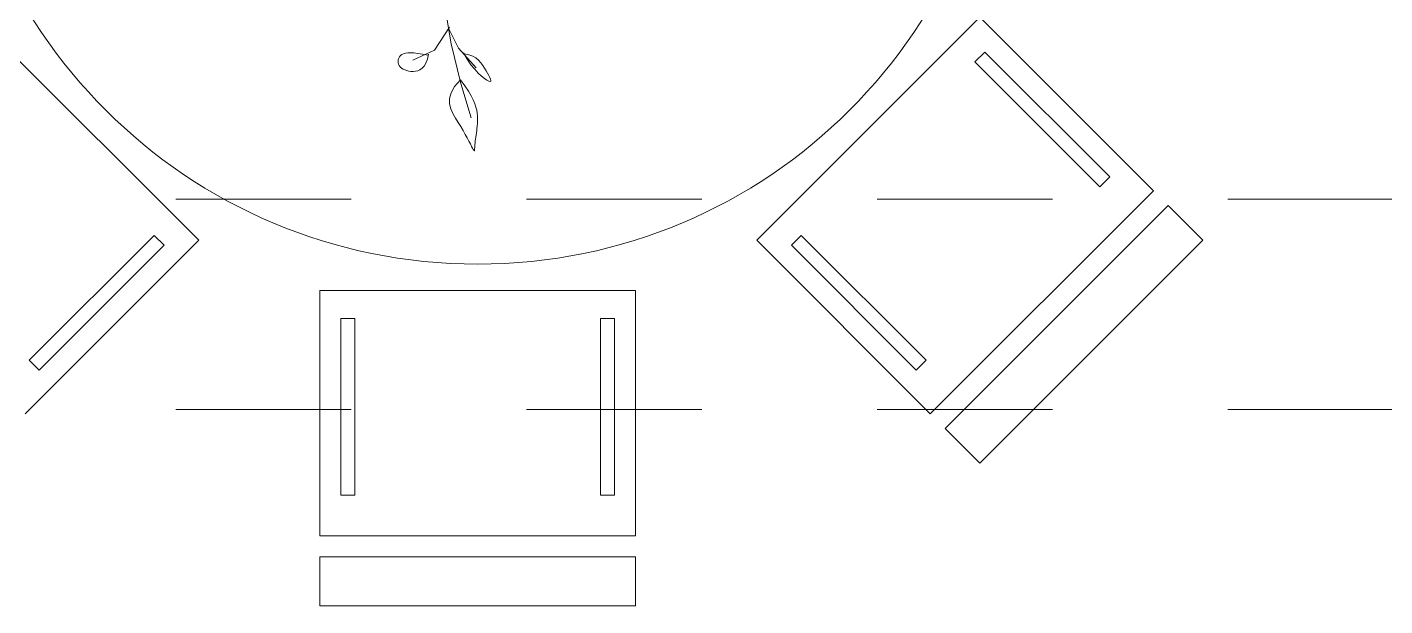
# Model space of a CAD drawing. Header units: centimetres. Extents: x -26724 to 60145, y -23645 to 6771.
# Drawn here: x -14639.8 to -14446.2, y 1866.4 to 1948.9 of the extents above; entities that cross this region are included whole.
import ezdxf

# ---------------------------------------------------------------- set-up
doc = ezdxf.new("R2010")
doc.units = ezdxf.units.CM
for name, pattern in [('AUSGEZOGEN', [0]), ('DALEKOVOD_VN', [5, 2.5, -2.5]), ('PUNKT2_S9', [0.35, 0.15, -0.1, 0, -0.1])]:
    doc.linetypes.add(name, pattern=pattern)
doc.layers.add('3.IZGLED 2', color=7, linetype='Continuous', lineweight=9, true_color=0x4a4a4a)
doc.layers.add('Moebel', color=252, linetype='PUNKT2_S9', lineweight=13)

# ---------------------------------------------------------------- blocks, each defined once
blk = doc.blocks.new('ggggt')
at = {"layer": 'Moebel', "color": 91, "linetype": 'AUSGEZOGEN', "lineweight": 18, "transparency": 33554687}
for p, q in [((1563.06, 1952.83, 13.5), (1564.12, 1946.54, 13.5)), ((1563.87, 1948.92, 13.5), (1561.74, 1945.67, 13.5)), ((1563.72, 1948.78, 13.5), (1565.14, 1945.95, 13.5)), ((1564.12, 1946.54, 13.5), (1565.46, 1940.91, 13.5)), ((1565.14, 1945.95, 13.5), (1567.68, 1943.13, 13.5)), ((1556.52, 1944.08, 13.5), (1556.55, 1944.3, 13.5)), ((1556.53, 1943.86, 13.5), (1556.52, 1944.08, 13.5)), ((1556.59, 1943.65, 13.5), (1556.53, 1943.86, 13.5)), ((1556.55, 1944.3, 13.5), (1556.62, 1944.51, 13.5)), ((1556.62, 1944.51, 13.5), (1556.73, 1944.7, 13.5)), ((1556.73, 1944.7, 13.5), (1556.88, 1944.88, 13.5)), ((1556.88, 1944.88, 13.5), (1557.07, 1945.03, 13.5)), ((1557.07, 1945.03, 13.5), (1557.31, 1945.14, 13.5)), ((1557.31, 1945.14, 13.5), (1557.59, 1945.23, 13.5)), ((1557.59, 1945.23, 13.5), (1557.92, 1945.27, 13.5)), ((1557.92, 1945.27, 13.5), (1558.33, 1945.28, 13.5)), ((1558.33, 1945.28, 13.5), (1558.8, 1945.26, 13.5)), ((1561.74, 1945.67, 13.5), (1558.63, 1944.25, 13.5)), ((1558.8, 1945.26, 13.5), (1559.36, 1945.2, 13.5)), ((1559.36, 1945.2, 13.5), (1560.01, 1945.1, 13.5)), ((1560.01, 1945.1, 13.5), (1560.75, 1944.96, 13.5)), ((1560.71, 1944.39, 13.5), (1560.49, 1943.82, 13.5)), ((1560.89, 1945.1, 13.5), (1560.71, 1944.39, 13.5)), ((1566.38, 1944.35, 13.5), (1565.84, 1945.25, 13.5)), ((1565.98, 1945.11, 13.5), (1566.62, 1945, 13.5)), ((1566.92, 1943.58, 13.5), (1566.38, 1944.35, 13.5)), ((1566.62, 1945, 13.5), (1567.17, 1944.81, 13.5)), ((1567.17, 1944.81, 13.5), (1567.63, 1944.54, 13.5)), ((1567.63, 1944.54, 13.5), (1568.02, 1944.22, 13.5)), ((1568.02, 1944.22, 13.5), (1568.35, 1943.86, 13.5)), ((1556.69, 1943.45, 13.5), (1556.59, 1943.65, 13.5)), ((1556.84, 1943.26, 13.5), (1556.69, 1943.45, 13.5)), ((1557.02, 1943.1, 13.5), (1556.84, 1943.26, 13.5)), ((1557.24, 1942.95, 13.5), (1557.02, 1943.1, 13.5)), ((1557.49, 1942.83, 13.5), (1557.24, 1942.95, 13.5)), ((1557.76, 1942.73, 13.5), (1557.49, 1942.83, 13.5)), ((1558.06, 1942.66, 13.5), (1557.76, 1942.73, 13.5)), ((1558.37, 1942.62, 13.5), (1558.06, 1942.66, 13.5)), ((1558.68, 1942.61, 13.5), (1558.37, 1942.62, 13.5)), ((1559.01, 1942.64, 13.5), (1558.68, 1942.61, 13.5)), ((1559.33, 1942.71, 13.5), (1559.01, 1942.64, 13.5)), ((1559.65, 1942.85, 13.5), (1559.33, 1942.71, 13.5)), ((1559.95, 1943.07, 13.5), (1559.65, 1942.85, 13.5)), ((1560.23, 1943.38, 13.5), (1559.95, 1943.07, 13.5)), ((1560.49, 1943.82, 13.5), (1560.23, 1943.38, 13.5)), ((1567.46, 1942.93, 13.5), (1566.92, 1943.58, 13.5)), ((1567.97, 1942.39, 13.5), (1567.46, 1942.93, 13.5)), ((1568.44, 1941.95, 13.5), (1567.97, 1942.39, 13.5)), ((1568.35, 1943.86, 13.5), (1568.63, 1943.48, 13.5)), ((1568.86, 1941.62, 13.5), (1568.44, 1941.95, 13.5)), ((1568.63, 1943.48, 13.5), (1568.87, 1943.08, 13.5)), ((1568.87, 1943.08, 13.5), (1569.1, 1942.7, 13.5)), ((1569.1, 1942.7, 13.5), (1569.3, 1942.35, 13.5)), ((1569.3, 1942.35, 13.5), (1569.48, 1942.02, 13.5)), ((1569.48, 1942.02, 13.5), (1569.62, 1941.74, 13.5)), ((1564.09, 1939.57, 13.5), (1564.59, 1940.46, 13.5)), ((1564.59, 1940.46, 13.5), (1565.42, 1941.43, 13.5)), ((1565.42, 1941.43, 13.5), (1566.04, 1940.58, 13.5)), ((1565.42, 1941.43, 13.5), (1565.42, 1941.43, 13.5)), ((1565.46, 1940.91, 13.5), (1566.95, 1936, 13.5)), ((1566.04, 1940.58, 13.5), (1566.55, 1939.82, 13.5)), ((1569.21, 1941.39, 13.5), (1568.86, 1941.62, 13.5)), ((1569.48, 1941.25, 13.5), (1569.21, 1941.39, 13.5)), ((1569.66, 1941.2, 13.5), (1569.48, 1941.25, 13.5)), ((1569.62, 1941.74, 13.5), (1569.73, 1941.51, 13.5)), ((1569.76, 1941.24, 13.5), (1569.66, 1941.2, 13.5)), ((1569.73, 1941.51, 13.5), (1569.77, 1941.34, 13.5)), ((1569.77, 1941.34, 13.5), (1569.76, 1941.24, 13.5)), ((1563.86, 1938.75, 13.5), (1564.09, 1939.57, 13.5)), ((1563.86, 1937.99, 13.5), (1563.86, 1938.75, 13.5)), ((1566.55, 1939.82, 13.5), (1566.95, 1939.15, 13.5)), ((1566.95, 1939.15, 13.5), (1567.25, 1938.55, 13.5)), ((1567.25, 1938.55, 13.5), (1567.48, 1938.01, 13.5)), ((1564.04, 1937.28, 13.5), (1563.86, 1937.99, 13.5)), ((1564.33, 1936.61, 13.5), (1564.04, 1937.28, 13.5)), ((1564.7, 1935.97, 13.5), (1564.33, 1936.61, 13.5)), ((1567.48, 1938.01, 13.5), (1567.64, 1937.53, 13.5)), ((1567.64, 1937.53, 13.5), (1567.75, 1937.08, 13.5)), ((1567.75, 1937.08, 13.5), (1567.82, 1936.67, 13.5)), ((1567.82, 1936.67, 13.5), (1567.86, 1936.27, 13.5)), ((1567.86, 1936.27, 13.5), (1567.87, 1935.89, 13.5)), ((1565.09, 1935.35, 13.5), (1564.7, 1935.97, 13.5)), ((1565.46, 1934.76, 13.5), (1565.09, 1935.35, 13.5)), ((1565.8, 1934.18, 13.5), (1565.46, 1934.76, 13.5)), ((1566.11, 1933.64, 13.5), (1565.8, 1934.18, 13.5)), ((1567.78, 1934.49, 13.5), (1567.74, 1934.17, 13.5)), ((1567.82, 1934.82, 13.5), (1567.78, 1934.49, 13.5)), ((1567.85, 1935.17, 13.5), (1567.82, 1934.82, 13.5)), ((1567.87, 1935.52, 13.5), (1567.85, 1935.17, 13.5)), ((1567.87, 1935.89, 13.5), (1567.87, 1935.52, 13.5)), ((1566.38, 1933.13, 13.5), (1566.11, 1933.64, 13.5)), ((1566.63, 1932.68, 13.5), (1566.38, 1933.13, 13.5)), ((1566.84, 1932.27, 13.5), (1566.63, 1932.68, 13.5)), ((1567.01, 1931.93, 13.5), (1566.84, 1932.27, 13.5)), ((1567.51, 1932.44, 13.5), (1567.49, 1932.2, 13.5)), ((1567.54, 1932.7, 13.5), (1567.51, 1932.44, 13.5)), ((1567.58, 1932.97, 13.5), (1567.54, 1932.7, 13.5)), ((1567.61, 1933.26, 13.5), (1567.58, 1932.97, 13.5)), ((1567.65, 1933.55, 13.5), (1567.61, 1933.26, 13.5)), ((1567.7, 1933.86, 13.5), (1567.65, 1933.55, 13.5)), ((1567.74, 1934.17, 13.5), (1567.7, 1933.86, 13.5)), ((1567.15, 1931.67, 13.5), (1567.01, 1931.93, 13.5)), ((1567.26, 1931.48, 13.5), (1567.15, 1931.67, 13.5)), ((1567.34, 1931.36, 13.5), (1567.26, 1931.48, 13.5)), ((1567.39, 1931.3, 13.5), (1567.34, 1931.36, 13.5)), ((1567.42, 1931.31, 13.5), (1567.39, 1931.3, 13.5)), ((1567.44, 1931.37, 13.5), (1567.42, 1931.31, 13.5)), ((1567.45, 1931.47, 13.5), (1567.44, 1931.37, 13.5)), ((1567.46, 1931.78, 13.5), (1567.45, 1931.61, 13.5)), ((1567.45, 1931.61, 13.5), (1567.45, 1931.47, 13.5)), ((1567.47, 1931.98, 13.5), (1567.46, 1931.78, 13.5)), ((1567.49, 1932.2, 13.5), (1567.47, 1931.98, 13.5))]:
    blk.add_line(p, q, dxfattribs=at)

msp = doc.modelspace()

# ---------------------------------------------------------------- linework, layer by layer
at = {"layer": '3.IZGLED 2', "transparency": 33554687}
for p, q in [((-14647.18, 1950.34, 13.5), (-14615.36, 1918.52, 13.5)), ((-14535.79, 1918.52, 13.5), (-14503.97, 1950.34, 13.5)), ((-14503.97, 1950.34, 13.5), (-14479.22, 1925.59, 13.5)), ((-14504.68, 1943.97, 13.5), (-14503.26, 1945.39, 13.5)), ((-14486.87, 1926.16, 13.5), (-14504.68, 1943.97, 13.5)), ((-14485.45, 1927.57, 13.5), (-14503.26, 1945.39, 13.5)), ((-14485.45, 1927.57, 13.5), (-14486.87, 1926.16, 13.5)), ((-14479.22, 1925.59, 13.5), (-14511.04, 1893.77, 13.5)), ((-14508.92, 1891.65, 13.5), (-14477.1, 1923.47, 13.5)), ((-14472.15, 1918.52, 13.5), (-14477.1, 1923.47, 13.5)), ((-14639.54, 1901.41, 13.5), (-14621.73, 1919.22, 13.5)), ((-14621.73, 1919.22, 13.5), (-14620.31, 1917.81, 13.5)), ((-14530.84, 1917.81, 13.5), (-14529.43, 1919.22, 13.5)), ((-14511.62, 1901.41, 13.5), (-14529.43, 1919.22, 13.5)), ((-14615.36, 1918.52, 13.5), (-14640.11, 1893.77, 13.5)), ((-14638.12, 1900, 13.5), (-14620.31, 1917.81, 13.5)), ((-14511.04, 1893.77, 13.5), (-14535.79, 1918.52, 13.5)), ((-14513.03, 1900, 13.5), (-14530.84, 1917.81, 13.5)), ((-14503.97, 1886.7, 13.5), (-14472.15, 1918.52, 13.5)), ((-14598.08, 1876.36, 13.5), (-14598.08, 1911.36, 13.5)), ((-14598.08, 1911.36, 13.5), (-14553.08, 1911.36, 13.5)), ((-14553.08, 1911.36, 13.5), (-14553.08, 1876.36, 13.5)), ((-14595.08, 1907.36, 13.5), (-14593.08, 1907.36, 13.5)), ((-14595.08, 1882.17, 13.5), (-14595.08, 1907.36, 13.5)), ((-14593.08, 1882.17, 13.5), (-14593.08, 1907.36, 13.5)), ((-14558.08, 1907.36, 13.5), (-14556.08, 1907.36, 13.5)), ((-14558.08, 1882.17, 13.5), (-14558.08, 1907.36, 13.5)), ((-14556.08, 1882.17, 13.5), (-14556.08, 1907.36, 13.5)), ((-14638.12, 1900, 13.5), (-14639.54, 1901.41, 13.5)), ((-14511.62, 1901.41, 13.5), (-14513.03, 1900, 13.5)), ((-14508.92, 1891.65, 13.5), (-14503.97, 1886.7, 13.5)), ((-14593.08, 1882.17, 13.5), (-14595.08, 1882.17, 13.5)), ((-14556.08, 1882.17, 13.5), (-14558.08, 1882.17, 13.5)), ((-14553.08, 1876.36, 13.5), (-14598.08, 1876.36, 13.5)), ((-14598.08, 1873.36, 13.5), (-14598.08, 1866.36, 13.5)), ((-14598.08, 1873.36, 13.5), (-14553.08, 1873.36, 13.5)), ((-14553.08, 1866.36, 13.5), (-14553.08, 1873.36, 13.5)), ((-14598.08, 1866.36, 13.5), (-14553.08, 1866.36, 13.5))]:
    msp.add_line(p, q, dxfattribs=at)
at = {"layer": '3.IZGLED 2', "linetype": 'DALEKOVOD_VN', "ltscale": 10}
for p, q in [((-13643.6, 1924.39, 13.5), (-14843.6, 1924.39, 13.5)), ((-13643.6, 1894.39, 13.5), (-14843.6, 1894.39, 13.5))]:
    msp.add_line(p, q, dxfattribs=at)
at = {"layer": '3.IZGLED 2', "transparency": 33554687}
msp.add_circle((-14575.58, 1990.12, 13.5), 75, dxfattribs=at)

# ---------------------------------------------------------------- block references
at = {"layer": '3.IZGLED 2'}
msp.add_blockref('ggggt', (-16143.46, 0), dxfattribs=at)

doc.saveas('drawing.dxf')
